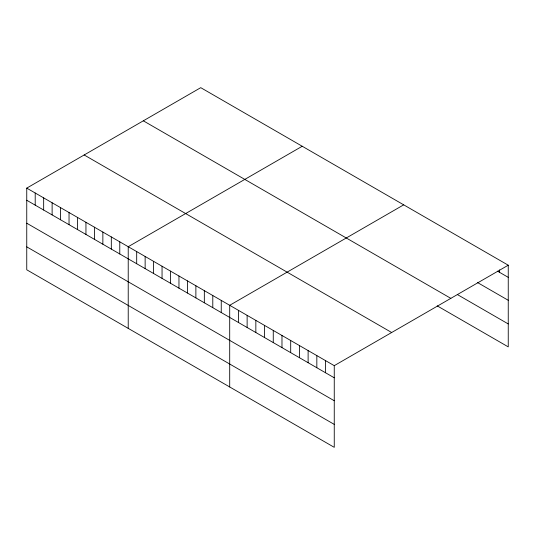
<?xml version="1.0" encoding="UTF-8"?>
<svg xmlns="http://www.w3.org/2000/svg" width="535" height="535" viewBox="0 0 535 535"><rect width="100%" height="100%" fill="white"/><g stroke="black" fill="none" stroke-linecap="round" stroke-linejoin="round"><path stroke-width="0.8" d="M26.75 188.119L334.255 365.659L334.255 447.334L26.75 269.794L26.75 188.119L200.745 87.666L508.25 265.206L508.25 346.881L437.209 305.866M302.221 146.256L128.226 246.709L128.226 328.383M403.698 204.838L229.702 305.298L229.702 386.972M334.255 365.659L508.25 265.206M497.53 271.158L508.25 277.344M477.421 282.493L508.25 300.289M457.311 294.524L508.25 323.936M143.326 120.816L450.831 298.356M84.169 154.969L391.673 332.509M26.75 200.264L334.255 377.797M26.75 223.209L334.255 400.748M26.75 246.849L334.255 424.389M499.536 269.887L499.536 272.315M325.541 360.63L325.541 372.768M316.834 355.594L316.834 367.739M308.12 350.565L308.12 362.71M299.406 345.536L299.406 357.681M290.692 340.507L290.692 352.652M281.978 335.478L281.978 347.616M273.265 330.449L273.265 342.587M264.558 325.414L264.558 337.558M255.844 320.385L255.844 332.529M247.13 315.356L247.13 327.5M238.416 310.327L238.416 322.465M221.249 300.416L221.249 312.554M212.79 295.534L212.79 307.672M204.337 290.645L204.337 302.79M195.877 285.764L195.877 297.908M187.424 280.882L187.424 293.026M178.964 276L178.964 288.144M170.511 271.118L170.511 283.262M162.051 266.236L162.051 278.381M153.599 261.354L153.599 273.499M145.139 256.472L145.139 268.617M136.686 251.59L136.686 263.735M119.773 241.827L119.773 253.971M111.313 236.945L111.313 249.083M102.86 232.063L102.86 244.201M94.401 227.181L94.401 239.319M85.948 222.299L85.948 234.437M77.488 217.417L77.488 229.555M69.035 212.535L69.035 224.673M60.575 207.647L60.575 219.791M52.122 202.765L52.122 214.91M43.663 197.883L43.663 210.028M35.21 193.001L35.21 205.146"/></g></svg>
